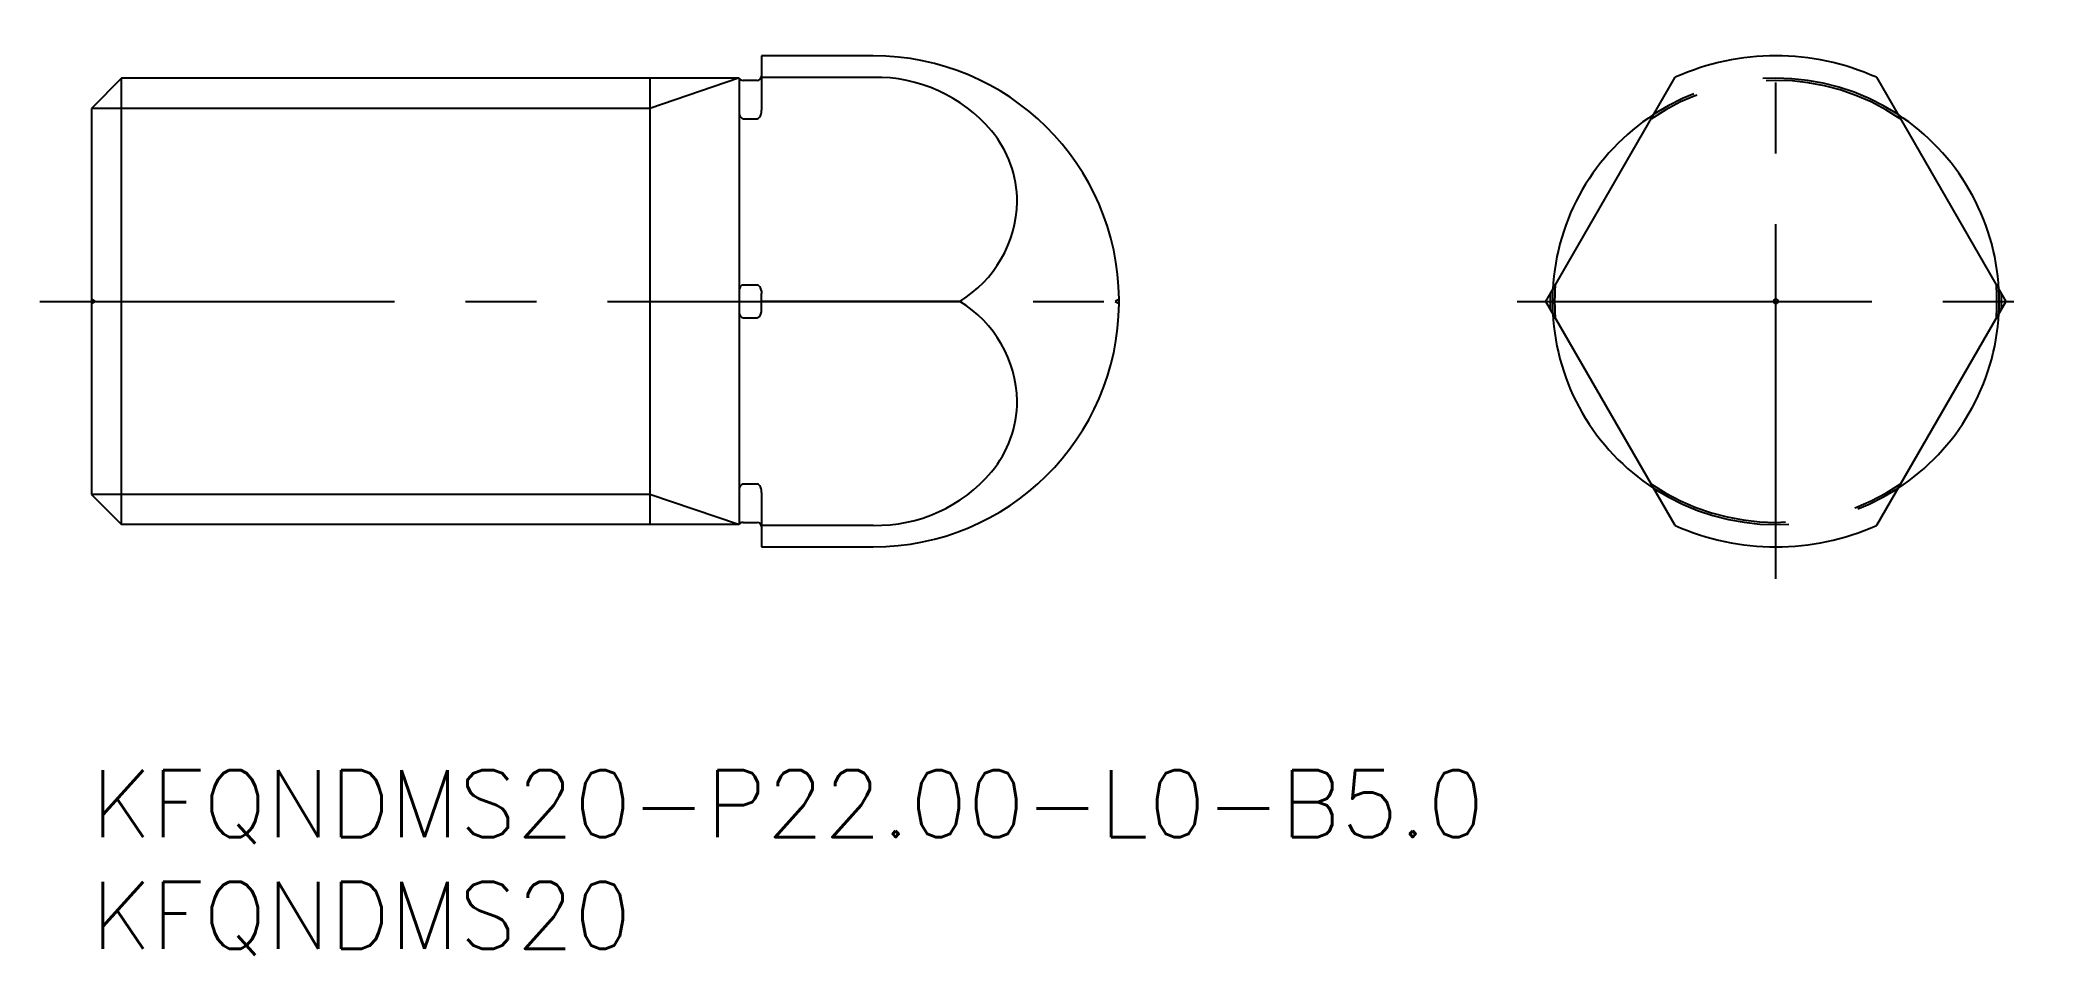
# Model space of a CAD drawing. Extents: x -2.3 to 87.1, y -8.3 to 32.7.
import ezdxf

# ---------------------------------------------------------------- set-up
doc = ezdxf.new("R2010")
doc.units = 0
doc.header["$LTSCALE"] = 0.5
doc.linetypes.add('CENTER', pattern=[50.8, 31.75, -6.35, 6.35, -6.35])
doc.linetypes.add('DASHED', pattern=[19.05, 12.7, -6.35])
for name, color, linetype in [('MSM_CENTER', 1, 'CENTER'), ('MSM_CONTINUOUS', 7, 'CONTINUOUS'), ('MSM_DASHED', 4, 'DASHED'), ('MSM_NARROW', 5, 'CONTINUOUS'), ('MSM_PART_NUMBER', 7, 'CONTINUOUS')]:
    doc.layers.add(name, color=color, linetype=linetype)
doc.styles.get("Standard").update_dxf_attribs({"font": 'txt.shx', "height": 3, "bigfont": 'bigfont.shx'})

msp = doc.modelspace()

# ---------------------------------------------------------------- linework, layer by layer
at = {"layer": 'MSM_CENTER'}
for p, q in [((75.395, 8.577), (75.395, 32.713)), ((-2.3, 21), (48.3, 21)), ((63.818, 21), (87.132, 21))]:
    msp.add_line(p, q, dxfattribs=at)
at = {"layer": 'MSM_CONTINUOUS'}
for p, q in [((35, 32), (30, 32)), ((30, 32), (30, 29.567)), ((1.353, 31), (0, 29.647)), ((29, 31), (1.353, 31)), ((1.353, 11), (1.353, 31)), ((29, 31), (29, 11)), ((29.8, 30.9), (29.173, 30.9)), ((30, 31.037), (35, 31.037)), ((65.1, 21), (70.895, 31.037)), ((79.895, 31.037), (85.69, 21)), ((0, 29.647), (0, 12.353)), ((29.173, 29.185), (29.8, 29.185)), ((29.01, 21.566), (29, 21.536)), ((29.8, 21.731), (29.173, 21.731)), ((29.989, 21.469), (30, 21.348)), ((29.989, 20.531), (30, 20.652)), ((30, 20.652), (30, 21.348)), ((38.874, 21), (30, 21)), ((46, 20.9), (46, 21.1)), ((70.895, 10.963), (65.1, 21)), ((85.69, 21), (79.895, 10.963)), ((29.01, 20.434), (29, 20.464)), ((29.173, 20.269), (29.8, 20.269)), ((29.8, 12.815), (29.173, 12.815)), ((0, 12.353), (1.353, 11)), ((30, 12.433), (30, 10)), ((29, 11), (1.353, 11)), ((29.173, 11.1), (29.8, 11.1)), ((35, 10.963), (30, 10.963)), ((30, 10), (35, 10))]:
    msp.add_line(p, q, dxfattribs=at)
msp.add_circle((75.395, 21), 0.0997, dxfattribs=at)
for centre, radius, start, end in [((35, 21), 11, 0.51952, 90), ((75.395, 21), 11, 65.85226, 114.14774), ((29.173, 31.1), 0.2, 210, 270), ((29.8, 31.1), 0.2, 270, 0), ((35.126, 24.275), 6.763, 40.21765, 91.06661), ((29.369, 29.562), 0.631, 340.30282, 0.4782), ((29.386, 29.487), 0.4, 195.53436, 216.12411), ((29.201, 29.348), 0.17, 214.88429, 246.70977), ((29.173, 29.288), 0.104, 247.97006, 269.96955), ((29.798, 29.299), 0.115, 270.95932, 306.07108), ((29.692, 29.43), 0.283, 307.85445, 343.53023), ((36.356, 25.418), 5.087, 0.45098, 39.33703), ((75.395, 21), 10, 123.07284, 176.92716), ((75.395, 21), 10, 3.07284, 56.92716), ((36.059, 25.591), 5.385, 301.51658, 358.58887), ((29.281, 21.486), 0.283, 127.85445, 163.53023), ((29.175, 21.617), 0.115, 90.95932, 126.07108), ((29.8, 21.625), 0.106, 62.73768, 89.84031), ((29.757, 21.549), 0.193, 30.51496, 61.71196), ((29.519, 21.396), 0.476, 8.78962, 31.85462), ((35, 21), 11, 270, 359.48048), ((36.059, 16.409), 5.385, 1.41113, 58.48342), ((29.281, 20.514), 0.283, 196.46977, 232.14555), ((29.175, 20.383), 0.115, 233.92892, 269.04068), ((29.8, 20.375), 0.106, 270.15969, 297.26232), ((29.757, 20.451), 0.193, 298.28804, 329.48504), ((29.519, 20.604), 0.476, 328.14538, 351.21038), ((75.395, 21), 10, 183.07284, 236.92716), ((75.395, 21), 10, 303.07284, 356.92716), ((36.356, 16.582), 5.087, 320.66297, 359.54902), ((29.386, 12.513), 0.4, 143.87589, 164.46564), ((29.201, 12.652), 0.17, 113.29023, 145.11571), ((29.173, 12.712), 0.104, 90.03045, 112.02994), ((29.798, 12.701), 0.115, 53.92892, 89.04068), ((29.692, 12.57), 0.283, 16.46977, 52.14555), ((29.369, 12.438), 0.631, 359.5218, 19.69718), ((35.126, 17.725), 6.763, 268.93339, 319.78235), ((29.173, 10.9), 0.2, 90, 150), ((29.8, 10.9), 0.2, 0, 90), ((75.395, 21), 11, 245.85226, 294.14774)]:
    msp.add_arc(centre, radius, start, end, dxfattribs=at)
at = {"layer": 'MSM_DASHED'}
for p, q in [((0.173, 21), (0, 21.1)), ((0, 20.9), (0.173, 21)), ((46, 21.1), (45.827, 21)), ((45.827, 21), (46, 20.9))]:
    msp.add_line(p, q, dxfattribs=at)
for radius, start, end in [(9.9, 55.76443, 124.23557), (10, 56.92716, 123.07284), (10, 176.92716, 183.07284), (9.9, 175.76443, 184.23557), (9.9, 355.76443, 4.23557), (10, 356.92716, 3.07284), (10.1, 178.02345, 181.97655), (10.1, 358.02345, 1.97655), (9.9, 235.76443, 304.23557), (10, 236.92716, 303.07284)]:
    msp.add_arc((75.395, 21), radius, start, end, dxfattribs=at)
at = {"layer": 'MSM_NARROW'}
for p, q in [((28.97, 31), (25, 29.647)), ((25, 31), (25, 11)), ((25, 29.647), (0, 29.647)), ((25, 12.353), (0, 12.353)), ((28.97, 11), (25, 12.353))]:
    msp.add_line(p, q, dxfattribs=at)

# ---------------------------------------------------------------- texts
at = {"layer": 'MSM_PART_NUMBER'}
for s, p in [('KFQNDMS20-P22.00-L0-B5.0', (0, -3)), ('KFQNDMS20', (0, -8))]:
    msp.add_text(s, height=3, dxfattribs=at).set_placement(p)

doc.saveas('drawing.dxf')
